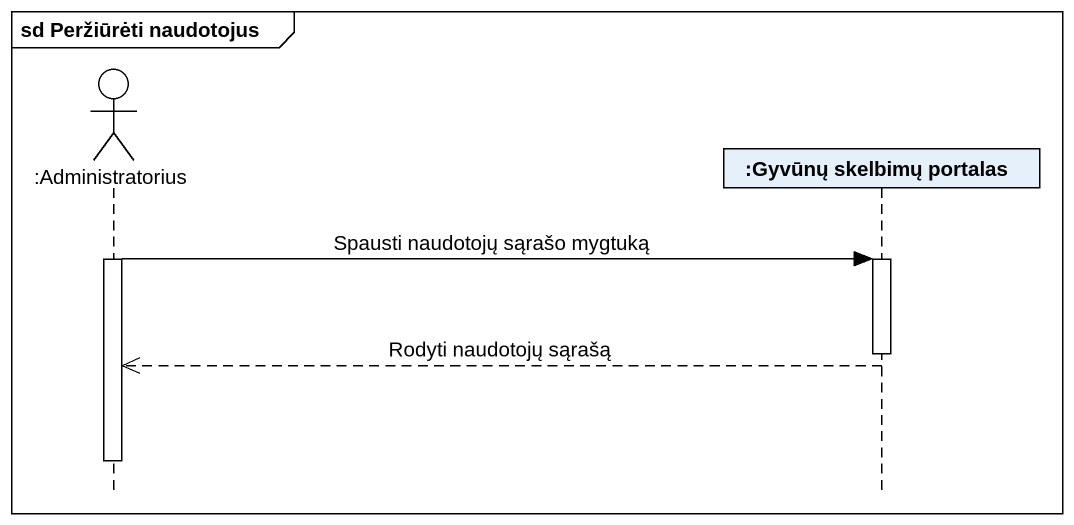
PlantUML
@startuml
mainframe sd Peržiūrėti naudotojus
hide footbox
actor ":Administratorius" as Administratorius
participant ":Gyvūnų skelbimų portalas" as Gyvūnų_skelbimų_portalas

activate Administratorius
Administratorius -> Gyvūnų_skelbimų_portalas : Spausti naudotojų sąrašo mygtuką
activate Gyvūnų_skelbimų_portalas
deactivate Gyvūnų_skelbimų_portalas
Gyvūnų_skelbimų_portalas -->> Administratorius : Rodyti naudotojų sąrašą
deactivate Administratorius
@enduml
